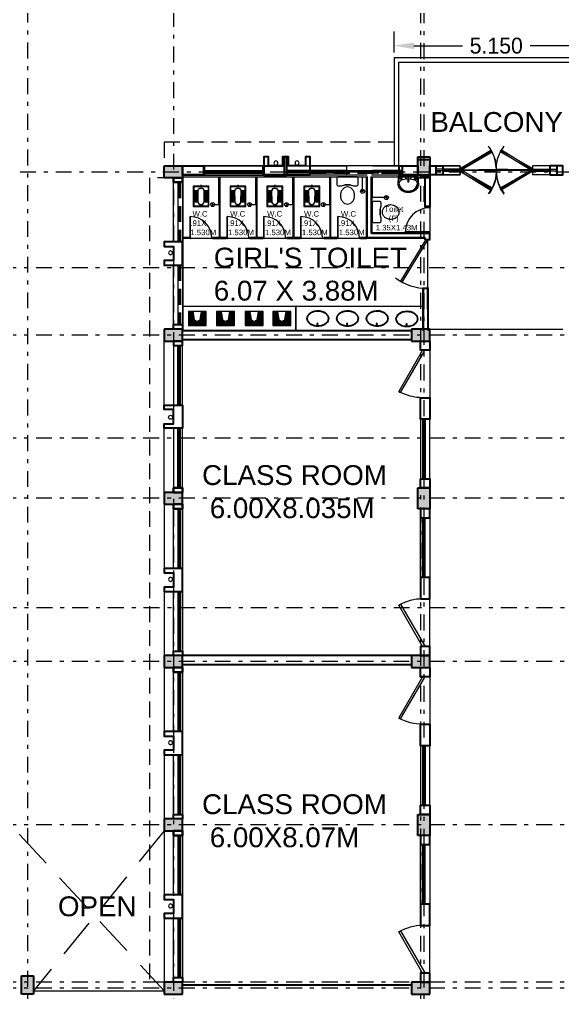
# Model space of a CAD drawing. Header units: millimetres. Extents: x 3614 to 12428, y -844 to 6844.
# Drawn here: x 5577.58 to 5591.27, y -318.72 to -294.2 of the extents above; entities that cross this region are included whole.
import ezdxf

# ---------------------------------------------------------------- set-up
doc = ezdxf.new("R2010")
doc.units = ezdxf.units.MM
doc.header["$LTSCALE"] = 40
doc.header["$MEASUREMENT"] = 0
doc.header["$PDMODE"] = 32
doc.header["$PDSIZE"] = 0.02
doc.linetypes.add('DASHDOT', pattern=[1, 0.5, -0.25, 0, -0.25])
doc.linetypes.add('DASHED', pattern=[0.75, 0.5, -0.25])
doc.layers.get('0').update_dxf_attribs({"linetype": 'CONTINUOUS', "lineweight": 20})
doc.layers.get('Defpoints').update_dxf_attribs({"linetype": 'CONTINUOUS', "lineweight": 20})
for name, color, linetype, lineweight in [('CLL LEV.', 15, 'CONTINUOUS', 18), ('Column', 252, 'CONTINUOUS', 30), ('Column Hatch', 253, 'CONTINUOUS', 13), ('CUBICAL TOILET', 160, 'CONTINUOUS', 15), ('Dim', 220, 'CONTINUOUS', 15), ('Door', 54, 'CONTINUOUS', 18), ('elevation', 7, 'CONTINUOUS', 9), ('Fixture', 44, 'CONTINUOUS', 15), ('Furniture', 13, 'CONTINUOUS', 15), ('GRID', 134, 'DASHDOT', 13), ('Hidden', 30, 'DASHED', 18), ('Plaster', 141, 'CONTINUOUS', 5), ('Railing', 23, 'CONTINUOUS', 18), ('TEXT', 7, 'CONTINUOUS', 20), ('Ventilator', 6, 'DASHED', 18), ('Wall', 7, 'CONTINUOUS', 30), ('Window', 150, 'CONTINUOUS', 15), ('Window-Wall', 7, 'CONTINUOUS', 18)]:
    doc.layers.add(name, color=color, linetype=linetype, lineweight=lineweight)
doc.styles.add('DIM', font='arial.ttf')
doc.styles.add('L120', font='simplex.shx', dxfattribs={"height": 1})
doc.styles.add('Tabrej', font='GOTHIC.TTF')
doc.dimstyles.new('DIMEN', dxfattribs={"dimtxt": 0.2, "dimasz": 0.25, "dimexe": 0.18, "dimexo": 0.0625, "dimgap": 0.09, "dimtad": 0, "dimdec": 3, "dimzin": 0, "dimdsep": 46, "dimtxsty": 'Tabrej', "dimcen": 0, "dimclrd": 256, "dimclre": 256, "dimclrt": 7, "dimadec": 0, "dimazin": 0, "dimtfac": 1, "dimtdec": 3, "dimtofl": 0, "dimtmove": 0, "dimatfit": 1, "dimfxl": 0, "dimtolj": 1, "dimtzin": 0, "dimlwd": -1, "dimlwe": -1, "dimarcsym": 0})

# ---------------------------------------------------------------- blocks, each defined once
blk = doc.blocks.new('COLUMN 546')
at = {"layer": 'Column Hatch'}
h = blk.add_hatch(color=0, dxfattribs=at)
h.dxf.hatch_style = 1
h.paths.add_polyline_path([(0, 0), (0.3, 0), (0.3, 0.46), (0, 0.46)])
at = {"layer": 'Column'}
for p, q in [((0.3, 0.46), (0, 0.46)), ((0, 0.46), (0, 0)), ((0.3, 0), (0.3, 0.46)), ((0, 0), (0.3, 0))]:
    blk.add_line(p, q, dxfattribs=at)
blk = doc.blocks.new('WINDOW 1')
at = {"layer": 'CLL LEV.'}
for p, q in [((-0.115, -0.23), (-0.115, -0.46)), ((1.615, -0.23), (1.615, -0.46)), ((-0.115, -0.46), (1.615, -0.46))]:
    blk.add_line(p, q, dxfattribs=at)
at = {"layer": 'Window'}
for p, q in [((0, -0.051), (1.5, -0.051)), ((0, -0.081), (1.5, -0.081))]:
    blk.add_line(p, q, dxfattribs=at)
at = {"layer": 'Window-Wall'}
for p, q in [((0, 0), (1.5, 0)), ((0, -0.23), (0, 0)), ((1.5, 0), (1.5, -0.23)), ((0, -0.115), (1.5, -0.115)), ((1.5, -0.23), (0, -0.23))]:
    blk.add_line(p, q, dxfattribs=at)
blk = doc.blocks.new('SHAFT2')
at = {"layer": 'Fixture'}
blk.add_circle((0.302, 0.307), 0.05, dxfattribs=at)
at = {"layer": 'Wall'}
blk.add_lwpolyline([(0, 0.585), (0.46, 0.585), (0.46, 0.47), (0.23, 0.47), (0.23, 0.115), (0.46, 0.115), (0.46, 0), (0, 0), (0, 0.585)], dxfattribs=at)
blk = doc.blocks.new('VENT 2')
at = {"layer": 'Ventilator', "linetype": 'Continuous', "ltscale": 0.02}
for p, q in [((0, 0.182), (1.5, 0.182)), ((0, 0.152), (1.5, 0.152))]:
    blk.add_line(p, q, dxfattribs=at)
at = {"layer": 'Window-Wall'}
for p, q in [((0, 0.23), (1.5, 0.23)), ((0, 0), (0, 0.23)), ((0, 0.115), (1.5, 0.115)), ((1.5, 0), (0, 0)), ((1.5, 0.23), (1.5, 0))]:
    blk.add_line(p, q, dxfattribs=at)
blk = doc.blocks.new('*U18')
for p, q in [((0, 0), (0, -6)), ((40, 0), (40, -6))]:
    blk.add_line(p, q)
blk.add_lwpolyline([(0, 0), (34.64, 20), (35.52, 18.48), (0.87, -1.52)], close=True)
blk.add_arc((0, 0), 40, 0, 30)
blk = doc.blocks.new('DOOR1')
at = {"layer": 'Door'}
blk.add_line((0, 0), (1.2, 0), dxfattribs=at)
at = {"layer": 'Door', "xscale": 0.0300000000000013, "yscale": 0.0300000000000013, "zscale": 0.0300000000000013}
blk.add_blockref('*U18', (0, 0.18), dxfattribs=at)
blk = doc.blocks.new('class 1')
at = {"layer": 'Wall'}
for points in [[(0.23, -0.035), (0, -0.035), (0, -0.265), (0.23, -0.265), (0.23, -0.035)], [(0.23, -1.465), (0, -1.465), (0, -2.005), (0.23, -2.005), (0.23, -1.465)], [(0.23, -3.505), (0, -3.505), (0, -3.735), (0.23, -3.735), (0.23, -3.505)]]:
    blk.add_lwpolyline(points, dxfattribs=at)
at = {"layer": 'Wall', "rotation": 270}
for name, p in [('DOOR1', (0, -0.265)), ('VENT 2', (0, -2.005))]:
    blk.add_blockref(name, p, dxfattribs=at)
blk = doc.blocks.new('COLM 530')
at = {"layer": 'Column Hatch'}
h = blk.add_hatch(color=0, dxfattribs=at)
h.dxf.hatch_style = 1
h.paths.add_polyline_path([(5443.518, -633.795), (5443.218, -633.795), (5443.218, -634.325), (5443.518, -634.325)])
at = {"layer": 'Column'}
for p, q in [((5443.518, -633.795), (5443.218, -633.795)), ((5443.218, -633.795), (5443.218, -634.325)), ((5443.518, -634.325), (5443.518, -633.795)), ((5443.218, -634.325), (5443.518, -634.325))]:
    blk.add_line(p, q, dxfattribs=at)
blk = doc.blocks.new('Door - Left Hung 36 in.')
at = {"layer": 'Door'}
blk.add_line((0.75, -1.3), (35.93, -1.3), dxfattribs=at)
blk.add_lwpolyline([(0.75, -1.3), (0, 0), (31.18, 18), (31.93, 16.7)], close=True, dxfattribs=at)
blk.add_arc((0, 0), 36, 0, 37.31013, dxfattribs=at)
blk = doc.blocks.new('*D640')
at = {"layer": 'Defpoints', "color": 0, "ltscale": 0.05, "transparency": 16777216}
for p in [(5592.172, -294.863), (5587.022, -295.161), (5592.172, -295.161)]:
    blk.add_point(p, dxfattribs=at)
at = {"layer": 'Dim', "ltscale": 0.05, "transparency": 16777216}
for p, q in [((5587.022, -295.036), (5587.022, -294.503)), ((5592.172, -295.036), (5592.172, -294.503)), ((5587.522, -294.863), (5588.743, -294.863)), ((5591.672, -294.863), (5590.451, -294.863))]:
    blk.add_line(p, q, dxfattribs=at)
for points in [[(5587.522, -294.78), (5587.522, -294.947), (5587.022, -294.863)], [(5591.672, -294.78), (5591.672, -294.947), (5592.172, -294.863)]]:
    blk.add_solid(points, dxfattribs=at)
at = {"layer": 'Dim', "color": 7, "ltscale": 0.05, "transparency": 16777216, "insert": (5589.597, -294.863), "char_height": 0.4, "attachment_point": 5, "style": 'Tabrej'}
blk.add_mtext('\\A1;5.150', dxfattribs=at)
blk = doc.blocks.new('GRID TY6')
at = {"layer": 'GRID', "lineweight": 18, "ltscale": 0.02}
for p, q in [((5486.0878, -290.0307), (5486.0878, -340.9309)), ((5482.4148, -291.727), (5482.4148, -340.9309)), ((5492.3178, -291.7377), (5492.3178, -340.9309)), ((5492.3978, -291.7443), (5492.3978, -340.9309)), ((5432.7255, -295.8856), (5508.2295, -295.8856)), ((5508.2295, -300.0006), (5432.7255, -300.0006)), ((5508.2295, -304.1156), (5432.7249, -304.1156)), ((5508.2295, -308.2306), (5432.7255, -308.2306)), ((5508.2295, -312.3456), (5432.7255, -312.3456)), ((5508.2295, -316.3106), (5433.2737, -316.3106)), ((5508.2295, -316.4606), (5433.2827, -316.4606))]:
    blk.add_line(p, q, dxfattribs=at)
at = {"layer": 'GRID', "color": 190, "lineweight": 18, "ltscale": 0.02}
for p, q in [((5508.2295, -298.3106), (5432.3268, -298.3106)), ((5508.2295, -302.5959), (5432.6614, -302.5959)), ((5508.2388, -306.8766), (5432.6783, -306.8766))]:
    blk.add_line(p, q, dxfattribs=at)
blk = doc.blocks.new('SHAFT')
at = {"layer": 'Fixture'}
blk.add_circle((-0.328, 0.302), 0.05, dxfattribs=at)
at = {"layer": 'Wall'}
blk.add_lwpolyline([(-0.655, 0), (-0.655, 0.46), (-0.54, 0.46), (-0.54, 0.23), (-0.115, 0.23), (-0.115, 0.46), (0, 0.46), (0, 0), (-0.655, 0)], dxfattribs=at)
blk = doc.blocks.new('RSA CL6')
for p, q in [((5.51, 3.48), (5.51, 7.28)), ((5.91, 3.47), (5.91, 7.28)), ((6.3, 3.46), (6.3, 7.28)), ((6.69, 3.45), (6.69, 7.28)), ((7.09, 3.44), (7.09, 7.28)), ((7.48, 3.43), (7.48, 7.28)), ((7.87, 3.42), (7.87, 7.28)), ((8.27, 3.41), (8.27, 7.28)), ((8.66, 3.4), (8.66, 7.28)), ((9.06, 3.39), (9.06, 7.28)), ((9.45, 3.38), (9.45, 7.28)), ((9.84, 3.37), (9.84, 7.28)), ((10.24, 3.36), (10.24, 7.28)), ((10.63, 3.35), (10.63, 7.28)), ((11.02, 3.34), (11.02, 7.28)), ((11.42, 3.33), (11.42, 7.28)), ((11.81, 3.32), (11.81, 7.28)), ((12.2, 3.31), (12.2, 7.28)), ((12.6, 3.31), (12.6, 7.28)), ((12.99, 3.3), (12.99, 7.28)), ((13.39, 3.29), (13.39, 7.28)), ((13.78, 3.28), (13.78, 7.28)), ((14.17, 3.27), (14.17, 7.28)), ((14.57, 3.26), (14.57, 7.28)), ((14.96, 3.25), (14.96, 7.28)), ((15.35, 3.24), (15.35, 7.28)), ((15.75, 3.23), (15.75, 7.28)), ((16.14, 3.22), (16.14, 7.28)), ((16.14, 7.28), (16.14, 3.22)), ((5.51, -7.28), (5.51, -3.47)), ((5.91, -7.28), (5.91, -3.45)), ((6.3, -7.28), (6.3, -3.44)), ((6.69, -7.28), (6.69, -3.43)), ((7.09, -7.28), (7.09, -3.42)), ((7.48, -7.28), (7.48, -3.41)), ((7.87, -7.28), (7.87, -3.4)), ((8.27, -7.28), (8.27, -3.39)), ((8.66, -7.28), (8.66, -3.38)), ((9.06, -7.28), (9.06, -3.37)), ((9.45, -7.28), (9.45, -3.36)), ((9.84, -7.28), (9.84, -3.34)), ((10.24, -7.28), (10.24, -3.33)), ((10.63, -7.28), (10.63, -3.32)), ((11.02, -7.28), (11.02, -3.31)), ((11.42, -7.28), (11.42, -3.3)), ((11.81, -7.28), (11.81, -3.29)), ((12.2, -7.28), (12.2, -3.28)), ((12.6, -7.28), (12.6, -3.27)), ((12.99, -7.28), (12.99, -3.26)), ((13.39, -7.28), (13.39, -3.24)), ((13.78, -7.28), (13.78, -3.23)), ((14.17, -7.28), (14.17, -3.22)), ((14.57, -7.28), (14.57, -3.21)), ((14.96, -7.28), (14.96, -3.2)), ((15.35, -7.28), (15.35, -3.19)), ((15.75, -7.28), (15.75, -3.18)), ((16.14, -3.17), (16.14, -7.28)), ((16.14, -7.28), (16.14, -3.17))]:
    blk.add_line(p, q)
blk.add_lwpolyline([(0.79, -0.59), (0, -0.59), (0, 0.59), (0.79, 0.59)])
for points in [[(0.79, 7.87), (20.87, 7.87), (20.87, -7.87), (0.79, -7.87)], [(1.38, 7.28), (20.28, 7.28), (20.28, -7.28), (1.38, -7.28)]]:
    blk.add_lwpolyline(points, close=True)
for points in [[(5.51, 3.48), (16.14, 3.22, -0.899983), (16.14, -3.17), (5.54, -3.47, -0.799392)], [(5.53, 3.28), (16.13, 3.02, -0.897689), (16.12, -2.97), (5.56, -3.27, -0.793494), (5.53, 3.28)]]:
    blk.add_lwpolyline(points, format="xyb", close=True)
blk = doc.blocks.new('ENGLISH SHEET')
at = {"layer": 'Fixture'}
for p, q in [((4663.798, 251.204), (4663.773, 251.179)), ((4663.773, 251.179), (4663.773, 250.696)), ((4663.976, 251.204), (4663.798, 251.204)), ((4664.002, 251.179), (4663.976, 251.204)), ((4664.002, 251.09), (4664.002, 251.179)), ((4663.976, 251.001), (4664.002, 251.09)), ((4663.976, 250.874), (4663.976, 251.001)), ((4663.976, 251.001), (4663.976, 250.874)), ((4663.773, 250.696), (4663.798, 250.67)), ((4663.798, 250.67), (4663.976, 250.67)), ((4664.002, 250.785), (4663.976, 250.874)), ((4663.976, 250.67), (4664.002, 250.696)), ((4664.002, 250.696), (4664.002, 250.785))]:
    blk.add_line(p, q, dxfattribs=at)
blk.add_lwpolyline([(4664.459, 250.937, 0.117036), (4664.443, 251.003, 0.104338), (4664.396, 251.063, 0.09029), (4664.321, 251.105, 0.09898), (4664.243, 251.115, 0.08237), (4664.159, 251.101, 0.09029), (4664.09, 251.063, 0.104338), (4664.043, 251.003, 0.117036), (4664.027, 250.937, 0.117036), (4664.043, 250.871, 0.104338), (4664.09, 250.811, 0.09029), (4664.159, 250.773, 0.08237), (4664.243, 250.759, 0.08237), (4664.327, 250.773, 0.09029), (4664.396, 250.811, 0.104338), (4664.443, 250.871, 0.117036)], format="xyb", close=True, dxfattribs=at)
blk = doc.blocks.new('RSA BASIN 9')
for points in [[(-0.1, -16.2, 0.340881), (10.04, -9, 0.074195), (10.06, -8.89), (9.53, 0), (-9.54, 0), (-10.02, -8.77, 0.082611), (-9.96, -9.15, 0.330812), (-0.1, -16.2)], [(0, -15.03, 0.391482), (8.86, -6.67, 0.252869), (6.53, -3.51, 0.087242), (0.02, -2.46, 0.079484), (-6.53, -3.51, 0.2542), (-8.82, -6.67, 0.39026), (0, -15.03)], [(-8.57, -1.96, -0.907437), (-8.45, -1.81), (-7.52, -2.57, -0.907437), (-7.64, -2.72)], [(-8.2, -1.64, -0.907437), (-8.07, -1.49), (-7.14, -2.25, -0.907437), (-7.27, -2.4)], [(-7.82, -1.32, -0.907437), (-7.7, -1.17), (-6.77, -1.93, -0.907437), (-6.89, -2.08)], [(7.82, -1.32, 0.907437), (7.7, -1.17), (6.77, -1.93, 0.907437), (6.89, -2.08)], [(8.2, -1.64, 0.907437), (8.07, -1.49), (7.14, -2.25, 0.907437), (7.27, -2.4)], [(8.57, -1.96, 0.907437), (8.45, -1.81), (7.52, -2.57, 0.907437), (7.64, -2.72)]]:
    blk.add_lwpolyline(points, format="xyb", close=True)
for points in [[(-5.93, -3.31), (-6.16, -2.95, -0.183787), (-6.22, -2.68, 0.126662), (-6.25, -2.43), (-6.59, -1.44, 0.35453), (-7.05, -0.98), (-8.75, -0.98, 0.414214), (-9.14, -1.37), (-9.56, -9.09, 0.329849), (-0.07, -15.81, 0.338736), (9.65, -8.94, 0.075632), (9.66, -8.82), (9.14, -1.37, 0.414214), (8.75, -0.98), (7.05, -0.98, 0.35453), (6.59, -1.44), (6.25, -2.43, 0.126662), (6.22, -2.68, -0.183787), (6.16, -2.95), (5.93, -3.31)], [(-6.18, -3.39), (-6.24, -3.29, 0.220542), (-6.52, -3.11), (-8.75, -2.78, -0.361119), (-9.19, -2.35)], [(6.18, -3.39), (6.24, -3.29, -0.220542), (6.52, -3.11), (8.75, -2.78, 0.358803), (9.21, -2.33, 0.358803)]]:
    blk.add_lwpolyline(points, format="xyb")
for centre, radius in [((-2.35, -1.56), 0.399), ((0, -4.82), 0.771), ((0, -4.82), 0.602), ((0, -1.23), 0.399), ((2.28, -1.51), 0.399)]:
    blk.add_circle(centre, radius)
blk = doc.blocks.new('RH 1200')
for p, q in [((21, 0), (21, 43.3)), ((21.7, 0), (21.7, 43.3)), ((-21.7, 0), (21.7, 0)), ((21.7, 0), (21, 0))]:
    blk.add_line(p, q)
at = {"extrusion": (0, 0, -1)}
blk.add_ellipse((21.7, 0), major_axis=(-30.6, 30.6), ratio=1, start_param=5.497787, end_param=7.068583, dxfattribs=at)
blk = doc.blocks.new('HJK')
at = {"layer": 'Door', "ltscale": 20}
blk.add_line((3658.233, -481.12), (3658.908, -481.12), dxfattribs=at)
at = {"layer": 'Door', "ltscale": 20, "xscale": 0.014287499999341, "yscale": 0.014287499999341, "zscale": 0.014287499999341, "rotation": 359.999999999943}
blk.add_blockref('RH 1200', (3658.571, -481.12), dxfattribs=at)
blk = doc.blocks.new('*X5')
at = {"color": 0}
for p, q in [((705, 323), (943, 561)), ((705, 365), (900, 561)), ((705, 408), (858, 561)), ((705, 450), (815, 561)), ((705, 493), (773, 561)), ((705, 535), (730, 561)), ((848, 383), (705, 526)), ((854, 419), (712, 561)), ((866, 449), (755, 561)), ((888, 469), (797, 561)), ((921, 479), (839, 561)), ((1145, 298), (882, 561)), ((899, 474), (985, 561)), ((1145, 340), (924, 561)), ((944, 477), (1027, 561)), ((1145, 383), (967, 561)), ((971, 462), (1070, 561)), ((990, 438), (1112, 561)), ((998, 404), (1145, 551)), ((1004, 368), (1145, 508)), ((1145, 425), (1009, 561)), ((1145, 467), (1051, 561)), ((1145, 510), (1094, 561)), ((1145, 552), (1136, 561)), ((842, 346), (705, 483)), ((835, 310), (705, 441)), ((705, 280), (858, 434)), ((829, 274), (705, 398)), ((705, 238), (847, 381)), ((823, 237), (705, 356)), ((798, 221), (705, 314)), ((755, 221), (705, 271)), ((730, 221), (839, 330)), ((772, 221), (830, 279)), ((1145, 255), (999, 401)), ((1137, 221), (1007, 350)), ((1011, 332), (1145, 466)), ((1095, 221), (1016, 299)), ((1017, 295), (1145, 423)), ((1023, 259), (1145, 381)), ((1052, 221), (1024, 248)), ((1029, 223), (1145, 339)), ((1069, 221), (1145, 296)), ((1112, 221), (1145, 254)), ((713, 221), (705, 229)), ((815, 221), (822, 228))]:
    blk.add_line(p, q, dxfattribs=at)
blk = doc.blocks.new('RSA CL7')
blk.add_lwpolyline([(8.86, 0), (-8.86, 0), (-8.86, -13.78), (-3.94, -13.78), (3.94, -13.78), (8.86, -13.78)], close=True)
blk.add_lwpolyline([(-4.1, -13.58), (-2.78, -5.72, -0.835943), (2.8, -5.76), (4.1, -13.58), (8.66, -13.58), (8.66, -0.2), (-8.66, -0.2), (-8.66, -13.58)], format="xyb", close=True)
blk.add_lwpolyline([(-3.94, -13.78), (-2.59, -5.75, -0.835548), (2.61, -5.79), (3.94, -13.78)], format="xyb")
for centre, start, end in [((-1.41, -4.14), 207.2135, 40.95643), ((-0.03, -3.6), 185.89987, 355.82489), ((1.47, -4.14), 140.99617, 329.34676)]:
    blk.add_arc(centre, 0.493, start, end)
at = {"xscale": 0.0393714285714286, "yscale": 0.0393714285714286, "zscale": 0.0393714285714286}
blk.add_blockref('*X5', (-36.41, -22.27), dxfattribs=at)
blk = doc.blocks.new('RSA BASIN 2')
for points in [[(10.67, -8.12, 0.12976), (9.97, -5.22, 0.106426), (7.61, -2.47, 0.084431), (4.27, -0.72, 0.073534), (0, 0, 0.073534), (-4.29, -0.55, 0.084431), (-7.7, -2.16, 0.106426), (-10.17, -4.82, 0.12976), (-10.98, -7.69, 0.12976), (-10.28, -10.59, 0.106426), (-7.92, -13.34, 0.084431), (-4.58, -15.09, 0.073534), (-0.31, -15.81, 0.073534), (3.98, -15.26, 0.084431), (7.39, -13.64, 0.106426), (9.85, -10.99, 0.12976)], [(10.08, -7.9, 0.119977), (9.45, -5.5, 0.106426), (7.25, -2.94, 0.084431), (4.08, -1.28, 0.073534), (-0.01, -0.59, 0.073534), (-4.13, -1.12, 0.084431), (-7.36, -2.65, 0.106426), (-9.66, -5.12, 0.12976), (-10.39, -7.7, 0.009633), (-10.39, -7.9, 0.119977), (-9.76, -10.31, 0.106426), (-7.57, -12.87, 0.084431), (-4.4, -14.53, 0.073534), (-0.3, -15.22, 0.073534), (3.82, -14.69, 0.084431), (7.05, -13.16, 0.106426), (9.35, -10.69, 0.12976), (10.08, -8.11, 0.009633)]]:
    blk.add_lwpolyline(points, format="xyb", close=True)
for radius in [0.7, 0.479]:
    blk.add_circle((-0.47, -2.53), radius)
blk = doc.blocks.new('rtg')
at = {"layer": 'Door', "ltscale": 0.05}
blk.add_line((5064.361, -255.623), (5064.361, -256.826), dxfattribs=at)
at = {"layer": 'Door'}
blk.add_lwpolyline([(5064.361, -255.623), (5064.317, -255.597), (5063.682, -256.65), (5063.726, -256.676)], close=True, dxfattribs=at)
blk.add_arc((5064.319, -255.593), 1.234, 231.6585, 271.9391, dxfattribs=at)
blk = doc.blocks.new('rfrwef')
at = {"layer": 'Plaster', "ltscale": 0.05}
for p, q in [((5058.973, -260.239), (5063.598, -260.239)), ((5058.973, -260.239), (5058.973, -264.098)), ((5063.598, -261.789), (5063.598, -260.239)), ((5063.737, -260.237), (5064.891, -260.237)), ((5063.737, -261.65), (5063.737, -260.237)), ((5065.064, -260.999), (5065.064, -260.26)), ((5065.203, -260.225), (5065.203, -260.999)), ((5065.203, -260.999), (5065.064, -260.999)), ((5065.203, -261.65), (5063.737, -261.65)), ((5065.203, -261.827), (5065.203, -261.65)), ((5065.064, -261.789), (5063.598, -261.789)), ((5065.064, -261.827), (5065.064, -261.789)), ((5065.064, -261.827), (5065.203, -261.827)), ((5065.019, -264.109), (5065.019, -263.032)), ((5065.019, -263.032), (5065.158, -263.032)), ((5065.158, -264.109), (5065.158, -263.032)), ((5058.973, -264.098), (5064.731, -264.098))]:
    blk.add_line(p, q, dxfattribs=at)

msp = doc.modelspace()

# ---------------------------------------------------------------- linework, layer by layer
at = {"ltscale": 0.05}
msp.add_line((5586.3288, -299.6094), (5586.3288, -299.6094), dxfattribs=at)
at = {"layer": 'CLL LEV.'}
for p, q in [((5581.4618, -299.9191), (5581.2318, -299.9191)), ((5581.4618, -299.9191), (5581.2318, -299.9191)), ((5581.4618, -300.2741), (5581.2318, -300.2741)), ((5581.4618, -300.2741), (5581.2318, -300.2741))]:
    msp.add_line(p, q, dxfattribs=at)
at = {"layer": 'CUBICAL TOILET', "ltscale": 0.01}
for p, q in [((5582.6138, -298.1682), (5582.6138, -299.6982)), ((5582.6338, -298.1682), (5582.6338, -299.6982)), ((5583.5438, -298.1682), (5583.5438, -299.6982)), ((5583.5638, -298.1682), (5583.5638, -299.6982)), ((5584.4738, -298.1682), (5584.4738, -299.6982)), ((5584.4938, -298.1682), (5584.4938, -299.6982)), ((5585.4038, -298.1682), (5585.4038, -299.6982)), ((5585.4238, -298.1682), (5585.4238, -299.6982)), ((5585.4238, -299.6214), (5585.4238, -299.6414)), ((5581.8588, -299.6982), (5581.7038, -299.6982)), ((5581.8588, -299.7182), (5581.7038, -299.7182)), ((5581.8588, -299.6982), (5581.8588, -299.7182)), ((5582.6138, -299.6982), (5582.4588, -299.6982)), ((5582.4588, -299.6982), (5582.4588, -299.7182)), ((5582.4588, -299.7182), (5582.7888, -299.7182)), ((5582.7888, -299.6982), (5582.6338, -299.6982)), ((5582.7888, -299.6982), (5582.7888, -299.7182)), ((5583.5438, -299.6982), (5583.3888, -299.6982)), ((5583.3888, -299.6982), (5583.3888, -299.7182)), ((5583.3888, -299.7182), (5583.7188, -299.7182)), ((5583.7188, -299.6982), (5583.5638, -299.6982)), ((5583.7188, -299.6982), (5583.7188, -299.7182)), ((5584.4738, -299.6982), (5584.3188, -299.6982)), ((5584.3188, -299.6982), (5584.3188, -299.7182)), ((5584.3188, -299.7182), (5584.6488, -299.7182)), ((5584.6488, -299.6982), (5584.4938, -299.6982)), ((5584.6488, -299.6982), (5584.6488, -299.7182)), ((5585.4038, -299.6982), (5585.2488, -299.6982)), ((5585.2488, -299.6982), (5585.2488, -299.7182)), ((5585.2488, -299.7182), (5585.5788, -299.7182)), ((5585.5788, -299.6982), (5585.4238, -299.6982)), ((5585.5788, -299.6982), (5585.5788, -299.7182)), ((5586.3288, -299.6982), (5586.1788, -299.6982)), ((5586.1788, -299.6982), (5586.1788, -299.7182)), ((5586.1788, -299.7182), (5586.3289, -299.7182))]:
    msp.add_line(p, q, dxfattribs=at)
at = {"layer": 'CUBICAL TOILET', "ltscale": 0.05}
for p, q in [((5584.5439, -302.0271), (5584.5439, -301.429)), ((5584.5564, -301.429), (5584.5439, -301.429)), ((5584.5564, -302.0271), (5584.5564, -301.429))]:
    msp.add_line(p, q, dxfattribs=at)
at = {"layer": 'Dim', "ltscale": 0.05}
msp.add_line((5587.9218, -302.0041), (5591.2718, -302.0041), dxfattribs=at)
at = {"layer": 'Door'}
for p, q in [((5588.6836, -297.9928), (5590.5032, -298.0033)), ((5590.5101, -297.9907), (5588.6905, -298.0012))]:
    msp.add_line(p, q, dxfattribs=at)
at = {"layer": 'Door', "ltscale": 20}
msp.add_line((5587.9221, -298.9159), (5587.9221, -299.5909), dxfattribs=at)
at = {"layer": 'Fixture'}
for p, q in [((5581.7038, -301.429), (5584.5439, -301.429)), ((5584.5564, -301.429), (5587.7619, -301.429))]:
    msp.add_line(p, q, dxfattribs=at)
at = {"layer": 'Furniture', "ltscale": 0.05}
for p, q in [((5582.6013, -298.1682), (5582.6013, -298.8653)), ((5583.5313, -298.1682), (5583.5313, -298.8653)), ((5584.4613, -298.1682), (5584.4613, -298.8653)), ((5585.3913, -298.1682), (5585.3913, -298.8653)), ((5586.2277, -298.5467), (5586.2277, -298.1682)), ((5586.4779, -298.6893), (5586.4779, -298.1661)), ((5586.2618, -298.5308), (5586.1935, -298.5308)), ((5586.8564, -298.6893), (5586.4779, -298.6893)), ((5586.8286, -298.6552), (5586.8286, -298.7235)), ((5582.4355, -298.8653), (5582.6013, -298.8653)), ((5582.4513, -298.8994), (5582.4513, -298.8311)), ((5583.3655, -298.8653), (5583.5313, -298.8653)), ((5583.3813, -298.8994), (5583.3813, -298.8311)), ((5584.2955, -298.8653), (5584.4613, -298.8653)), ((5584.3113, -298.8994), (5584.3113, -298.8311)), ((5585.1313, -298.8931), (5585.1313, -298.8248)), ((5585.2255, -298.8653), (5585.3913, -298.8653)), ((5585.2413, -298.8994), (5585.2413, -298.8311))]:
    msp.add_line(p, q, dxfattribs=at)
for centre in [(5586.2277, -298.5308), (5586.8286, -298.6893), (5582.4513, -298.8653), (5583.3813, -298.8653), (5584.3113, -298.8653), (5585.2413, -298.8653)]:
    msp.add_circle(centre, 0.05, dxfattribs=at)
at = {"layer": 'Hidden', "ltscale": 0.02}
for p, q in [((5587.0219, -295.1591), (5587.0218, -297.2891)), ((5587.0218, -297.2891), (5581.2318, -297.2891)), ((5581.2318, -297.2891), (5581.2318, -297.8891)), ((5581.4618, -298.1891), (5580.8618, -298.1891)), ((5580.8618, -298.1891), (5580.8618, -318.4641)), ((5581.4618, -318.4641), (5580.8618, -318.4641))]:
    msp.add_line(p, q, dxfattribs=at)
at = {"layer": 'Railing', "linetype": 'ByBlock', "ltscale": 0.05}
msp.add_line((5577.9388, -318.6841), (5581.2318, -318.6841), dxfattribs=at)
at = {"layer": 'Ventilator', "ltscale": 0.02}
for p, q in [((5584.9043, -298.0411), (5587.1543, -298.0411)), ((5584.9043, -298.0711), (5587.1543, -298.0711)), ((5587.2368, -298.0432), (5586.4868, -298.0432)), ((5587.2368, -298.0732), (5586.4868, -298.0732)), ((5581.6108, -298.3041), (5581.6108, -299.8041)), ((5581.6108, -298.3041), (5581.6108, -299.8041)), ((5581.6408, -298.3041), (5581.6408, -299.8041)), ((5581.6408, -298.3041), (5581.6408, -299.8041)), ((5581.6108, -300.3891), (5581.6108, -301.8891)), ((5581.6108, -300.3891), (5581.6108, -301.8891)), ((5581.6408, -300.3891), (5581.6408, -301.8891)), ((5581.6408, -300.3891), (5581.6408, -301.8891))]:
    msp.add_line(p, q, dxfattribs=at)
at = {"layer": 'Wall', "lineweight": 20, "ltscale": 0.05}
for p, q in [((5587.0219, -295.1611), (5587.0218, -297.8912)), ((5587.0219, -295.1611), (5592.1718, -295.1611)), ((5587.1369, -295.2761), (5587.1368, -297.8912)), ((5587.1369, -295.2761), (5592.0568, -295.2761))]:
    msp.add_line(p, q, dxfattribs=at)
at = {"layer": 'Wall', "ltscale": 0.05}
for p, q in [((5586.3408, -299.7061), (5586.3406, -298.1562)), ((5586.4558, -299.5911), (5586.4556, -298.1562)), ((5587.807, -298.9159), (5587.8071, -298.1891)), ((5587.9218, -298.1891), (5587.9218, -298.9159)), ((5587.9221, -298.9159), (5587.8071, -298.9159)), ((5587.922, -298.9159), (5587.8071, -298.9159)), ((5587.9221, -299.5909), (5586.4558, -299.5911)), ((5587.9221, -299.7441), (5587.9221, -299.5909)), ((5587.8071, -299.7059), (5586.3408, -299.7061)), ((5587.7951, -299.7059), (5587.7951, -299.7059)), ((5587.8071, -299.7441), (5587.8071, -299.7059)), ((5587.8071, -299.7179), (5587.8071, -299.7179)), ((5587.8071, -299.7441), (5587.9221, -299.7441)), ((5587.762, -302.0385), (5587.7618, -300.9727)), ((5587.7618, -300.9735), (5587.8768, -300.9734)), ((5587.877, -302.0385), (5587.8768, -300.9734))]:
    msp.add_line(p, q, dxfattribs=at)
at = {"layer": 'Wall'}
for p, q in [((5587.6918, -298.1562), (5587.9218, -298.1562)), ((5581.6918, -302.0391), (5587.4618, -302.0391)), ((5581.6918, -302.0391), (5587.4618, -302.0391)), ((5581.6918, -302.2691), (5587.4618, -302.2691)), ((5581.6918, -302.2691), (5587.4618, -302.2691)), ((5587.4618, -310.2341), (5581.6918, -310.2341)), ((5587.4618, -310.4641), (5581.6918, -310.4641)), ((5587.4618, -318.5341), (5581.6918, -318.5341))]:
    msp.add_line(p, q, dxfattribs=at)
for points in [[(5581.6918, -298.1191), (5581.6918, -297.8891), (5582.2206, -297.8891), (5582.2206, -298.1191), (5581.6918, -298.1191)], [(5583.7206, -298.1191), (5583.7206, -297.8891), (5584.2493, -297.8891), (5584.2493, -298.1191), (5583.7206, -298.1191)], [(5587.1543, -298.1191), (5587.1543, -297.8891), (5587.6218, -297.8891), (5587.6218, -298.1191), (5587.1543, -298.1191)], [(5581.4618, -298.1891), (5581.4618, -298.3041), (5581.6918, -298.3041), (5581.6918, -298.1891), (5581.4618, -298.1891)], [(5581.4618, -298.3041), (5581.4618, -298.1891), (5581.6918, -298.1891), (5581.6918, -298.3041), (5581.4618, -298.3041)], [(5581.4618, -298.1891), (5581.4618, -298.3041), (5581.6918, -298.3041), (5581.6918, -298.1891), (5581.4618, -298.1891)], [(5581.4618, -298.3041), (5581.4618, -298.1891), (5581.6918, -298.1891), (5581.6918, -298.3041), (5581.4618, -298.3041)], [(5581.4618, -302.0041), (5581.4618, -301.8891), (5581.6918, -301.8891), (5581.6918, -302.0041), (5581.4618, -302.0041)], [(5581.4618, -302.0041), (5581.4618, -301.8891), (5581.6918, -301.8891), (5581.6918, -302.0041), (5581.4618, -302.0041)], [(5581.4618, -302.3041), (5581.4618, -302.4191), (5581.6918, -302.4191), (5581.6918, -302.3041), (5581.4618, -302.3041)], [(5581.4618, -306.1191), (5581.4618, -306.0041), (5581.6918, -306.0041), (5581.6918, -306.1191), (5581.4618, -306.1191)], [(5581.4618, -306.0041), (5581.4618, -306.1191), (5581.6918, -306.1191), (5581.6918, -306.0041), (5581.4618, -306.0041)], [(5581.4618, -306.4191), (5581.4618, -306.5341), (5581.6918, -306.5341), (5581.6918, -306.4191), (5581.4618, -306.4191)], [(5581.4618, -306.5341), (5581.4618, -306.4191), (5581.6918, -306.4191), (5581.6918, -306.5341), (5581.4618, -306.5341)], [(5581.4618, -310.2341), (5581.4618, -310.1191), (5581.6918, -310.1191), (5581.6918, -310.2341), (5581.4618, -310.2341)], [(5581.4618, -310.5341), (5581.4618, -310.6491), (5581.6918, -310.6491), (5581.6918, -310.5341), (5581.4618, -310.5341)], [(5581.4618, -310.6491), (5581.4618, -310.5341), (5581.6918, -310.5341), (5581.6918, -310.6491), (5581.4618, -310.6491)], [(5581.4618, -314.3491), (5581.4618, -314.2341), (5581.6918, -314.2341), (5581.6918, -314.3491), (5581.4618, -314.3491)], [(5581.4618, -314.6491), (5581.4618, -314.7641), (5581.6918, -314.7641), (5581.6918, -314.6491), (5581.4618, -314.6491)], [(5581.4618, -314.7641), (5581.4618, -314.6491), (5581.6918, -314.6491), (5581.6918, -314.7641), (5581.4618, -314.7641)], [(5581.4618, -318.4641), (5581.4618, -318.3491), (5581.6918, -318.3491), (5581.6918, -318.4641), (5581.4618, -318.4641)]]:
    msp.add_lwpolyline(points, dxfattribs=at)
at = {"layer": 'Wall', "ltscale": 0.05}
for points in [[(5582.2393, -298.1215), (5581.6918, -298.1215), (5581.6918, -297.8912), (5582.2393, -297.8912)], [(5587.2368, -297.8912), (5587.6218, -297.8912), (5587.6218, -298.1211), (5587.2368, -298.1211)], [(5587.9219, -297.887), (5588.0719, -297.887), (5588.0719, -298.1191), (5587.9219, -298.1191)], [(5591.2719, -297.887), (5591.1219, -297.887), (5591.1219, -298.1191), (5591.2719, -298.1191)]]:
    msp.add_lwpolyline(points, close=True, dxfattribs=at)
for points in [[(5588.2494, -298.1191), (5587.9219, -298.1191), (5587.9219, -297.8891), (5588.2494, -297.8891), (5588.2494, -298.1191)], [(5590.9443, -298.1191), (5591.2718, -298.1191), (5591.2718, -297.8891), (5590.9443, -297.8891), (5590.9443, -298.1191)]]:
    msp.add_lwpolyline(points, dxfattribs=at)
at = {"layer": 'Window', "ltscale": 0.05}
for p, q in [((5588.6812, -297.8891), (5588.2494, -297.8891)), ((5588.6812, -297.8891), (5588.6812, -298.1191)), ((5590.9443, -297.8891), (5590.5098, -297.8891)), ((5590.5098, -297.8891), (5590.5098, -298.1191)), ((5588.6839, -297.9759), (5588.0719, -297.9759)), ((5588.6839, -298.0176), (5588.0719, -298.0176)), ((5588.2494, -297.978), (5588.6812, -297.978)), ((5588.2494, -298.0197), (5588.6812, -298.0197)), ((5588.6812, -298.1191), (5588.2494, -298.1191)), ((5590.5098, -297.978), (5590.9443, -297.978)), ((5590.5098, -298.0197), (5590.9443, -298.0197)), ((5590.9443, -298.1191), (5590.5098, -298.1191)), ((5590.5099, -297.9759), (5591.1219, -297.9759)), ((5590.5099, -298.0176), (5591.1219, -298.0176))]:
    msp.add_line(p, q, dxfattribs=at)
at = {"layer": 'Window-Wall'}
for p, q in [((5581.6918, -297.8891), (5584.2493, -297.8891)), ((5582.2206, -297.8891), (5582.1056, -297.8891)), ((5583.7206, -297.8891), (5583.8356, -297.8891)), ((5587.1543, -297.8891), (5584.9043, -297.8891)), ((5584.9043, -297.8891), (5584.9043, -298.1191)), ((5586.4868, -297.8912), (5587.2368, -297.8912)), ((5587.1543, -298.1191), (5587.1543, -297.8891)), ((5587.1543, -297.8891), (5587.2693, -297.8891)), ((5584.9043, -298.0041), (5587.1543, -298.0041)), ((5584.9043, -298.1191), (5586.3406, -298.1191)), ((5586.4556, -298.1191), (5587.1543, -298.1191)), ((5587.2368, -298.0062), (5586.4868, -298.0062)), ((5587.2368, -298.1212), (5586.4868, -298.1212)), ((5581.4618, -299.8041), (5581.4618, -298.3041)), ((5581.4618, -298.3041), (5581.6918, -298.3041)), ((5581.4618, -299.8041), (5581.4618, -298.3041)), ((5581.4618, -298.3041), (5581.6918, -298.3041)), ((5581.5768, -298.3041), (5581.5768, -299.8041)), ((5581.5768, -298.3041), (5581.5768, -299.8041)), ((5581.6918, -298.3041), (5581.6918, -299.8041)), ((5581.6918, -298.3041), (5581.6918, -299.8041)), ((5581.6918, -299.8041), (5581.4618, -299.8041)), ((5581.6918, -299.8041), (5581.4618, -299.8041)), ((5581.4618, -301.8891), (5581.4618, -300.3891)), ((5581.4618, -300.3891), (5581.6918, -300.3891)), ((5581.4618, -301.8891), (5581.4618, -300.3891)), ((5581.4618, -300.3891), (5581.6918, -300.3891)), ((5581.5768, -300.3891), (5581.5768, -301.8891)), ((5581.5768, -300.3891), (5581.5768, -301.8891)), ((5581.6918, -300.3891), (5581.6918, -301.8891)), ((5581.6918, -300.3891), (5581.6918, -301.8891)), ((5581.6918, -301.8891), (5581.4618, -301.8891)), ((5581.6918, -301.8891), (5581.4618, -301.8891))]:
    msp.add_line(p, q, dxfattribs=at)
at = {"layer": 'Window-Wall', "ltscale": 0.05}
for p, q in [((5588.0719, -297.887), (5588.6839, -297.887)), ((5588.6839, -297.887), (5588.6839, -298.1191)), ((5591.1219, -297.887), (5590.5099, -297.887)), ((5590.5099, -297.887), (5590.5099, -298.1191)), ((5588.0722, -298.1191), (5588.6839, -298.1191)), ((5591.1215, -298.1191), (5590.5099, -298.1191))]:
    msp.add_line(p, q, dxfattribs=at)
at = {"layer": 'Window-Wall', "linetype": 'DASHED', "ltscale": 0.05}
for p, q in [((5577.5768, -314.7291), (5581.2318, -318.6841)), ((5581.2318, -314.6491), (5577.9388, -318.6841))]:
    msp.add_line(p, q, dxfattribs=at)

# ---------------------------------------------------------------- block references
msp.add_blockref('GRID TY6', (95.374, -2.1535))
at = {"linetype": 'ByBlock', "extrusion": (0, 0, -1), "zscale": -1, "rotation": 90.00000000000001}
msp.add_blockref('SHAFT2', (-5583.7393, -298.1215), dxfattribs=at)
at = {"color": 7, "extrusion": (0, 0, -1), "zscale": -1}
for p in [(-5587.9218, -298.1212), (-5577.9388, -318.7641)]:
    msp.add_blockref('COLUMN 546', p, dxfattribs=at)
at = {"color": 7, "extrusion": (0, 0, -1), "zscale": -1, "rotation": 270}
msp.add_blockref('COLUMN 546', (-5581.6918, -297.8912), dxfattribs=at)
at = {"linetype": 'ByBlock', "xscale": -1}
for name, p in [('SHAFT2', (5581.6918, -300.3891)), ('class 1', (5587.9218, -302.2691)), ('SHAFT2', (5581.6918, -308.6191)), ('class 1', (5587.9218, -310.4991)), ('SHAFT2', (5581.6918, -312.7341)), ('SHAFT2', (5581.6918, -316.8491))]:
    msp.add_blockref(name, p, dxfattribs=at)
at = {"color": 7, "extrusion": (0, 0, -1), "xscale": -1, "zscale": -1, "rotation": 270}
for p in [(-5581.6918, -302.3041), (-5587.9218, -302.3041), (-5581.6918, -306.4191), (-5581.6918, -310.5341), (-5587.9218, -310.5341), (-5581.6918, -314.6491), (-5581.6918, -318.7641), (-5587.9218, -318.7641)]:
    msp.add_blockref('COLUMN 546', p, dxfattribs=at)
at = {"linetype": 'ByBlock', "extrusion": (0, 0, -1), "xscale": -1, "zscale": -1, "rotation": 180}
msp.add_blockref('SHAFT2', (-5581.6918, -303.9191), dxfattribs=at)
at = {"xscale": -1}
for p in [(11031.1396, 327.7908), (11031.1396, 319.5608)]:
    msp.add_blockref('COLM 530', p, dxfattribs=at)
at = {"linetype": 'ByBlock', "rotation": 180}
for p in [(5587.9218, -310.2691), (5587.9218, -318.4991)]:
    msp.add_blockref('class 1', p, dxfattribs=at)
at = {"layer": 'CLL LEV.', "xscale": -1, "rotation": 270}
for p in [(5581.6918, -303.9191), (5581.6918, -306.0041)]:
    msp.add_blockref('WINDOW 1', p, dxfattribs=at)
at = {"layer": 'CLL LEV.', "extrusion": (0, 0, -1), "xscale": -1, "zscale": -1, "rotation": 90}
for p in [(-5581.6918, -306.5341), (-5581.6918, -308.6191), (-5581.6918, -310.6491), (-5581.6918, -312.7341), (-5581.6918, -314.7641), (-5581.6918, -316.8491)]:
    msp.add_blockref('WINDOW 1', p, dxfattribs=at)
at = {"layer": 'Door'}
for p, xscale, yscale, zscale, rotation in [((5588.6838, -297.9604), 0.02527777777113461, 0.02527777777113461, 0.02527777777113461, 1.06437811854871), ((5588.6907, -298.0327), -0.0252777777711346, 0.0252777777711346, 0.0252777777711346, 180), ((5590.503, -298.0348), 0.0252777777711346, 0.0252777777711346, 0.0252777777711346, 181.0643781177836)]:
    msp.add_blockref('Door - Left Hung 36 in.', p, dxfattribs=dict(at, xscale=xscale, yscale=yscale, zscale=zscale, rotation=rotation))
at = {"layer": 'Door', "extrusion": (0, 0, -1), "xscale": -0.0252777777711346, "yscale": 0.0252777777711346, "zscale": -0.0252777777711346}
msp.add_blockref('Door - Left Hung 36 in.', (-5588.6903, -297.968), dxfattribs=at)
at = {"layer": 'Door', "extrusion": (0, 0, -1)}
for p, xscale, yscale, zscale, rotation in [((-5590.5033, -297.97), 0.0252777777711346, 0.0252777777711346, -0.0252777777770783, 1.671958642822663), ((-5588.6834, -298.0251), 0.02527777777113459, 0.02527777777113459, -0.0252777777770783, 181.6719586420575), ((-5590.5103, -298.0231), -0.0252777777711346, 0.0252777777711346, -0.0252777777711346, 180)]:
    msp.add_blockref('Door - Left Hung 36 in.', p, dxfattribs=dict(at, xscale=xscale, yscale=yscale, zscale=zscale, rotation=rotation))
at = {"layer": 'Door'}
for name, p, xscale, yscale, zscale in [('Door - Left Hung 36 in.', (5590.5099, -297.9583), -0.0252777777711346, 0.0252777777711346, 0.0252777777711346), ('HJK', (8834.2218, 127.9439), -0.8888888890196541, 0.8888888890196541, 0.8888888890196541), ('HJK', (8835.1518, 127.9439), -0.8888888890196541, 0.8888888890196541, 0.8888888890196541), ('HJK', (8836.0818, 127.9439), -0.8888888890196541, 0.8888888890196541, 0.8888888890196541), ('HJK', (8837.0118, 127.9439), -0.8888888890196541, 0.8888888890196541, 0.8888888890196541), ('HJK', (8837.9418, 127.9439), -0.8888888890196541, 0.8888888890196541, 0.8888888890196541)]:
    msp.add_blockref(name, p, dxfattribs=dict(at, xscale=xscale, yscale=yscale, zscale=zscale))
at = {"layer": 'Door', "ltscale": 20, "extrusion": (0, 0, -1), "xscale": 0.0142875000055938, "yscale": 0.0142875000055938, "zscale": -0.0142875000055938, "rotation": 270.0000000145891}
msp.add_blockref('RH 1200', (-5587.9221, -299.2538), dxfattribs=at)
at = {"layer": 'Door'}
msp.add_blockref('rtg', (523.5037, -44.1475), dxfattribs=at)
at = {"layer": 'elevation'}
for p, rotation in [((5335.1549, 4365.618), 269.9970129361768), ((922.7354, -550.7461), 0.009270144854650305)]:
    msp.add_blockref('ENGLISH SHEET', p, dxfattribs=dict(at, rotation=rotation))
at = {"layer": 'Fixture', "extrusion": (0, 0, -1), "xscale": 0.0253999999957461, "yscale": 0.0253999999957461, "zscale": -0.0253999999957461, "rotation": 270.0029870639997}
for p in [(-5582.1588, -298.3827), (-5583.0888, -298.3827), (-5584.0188, -298.3827), (-5584.9488, -298.3827)]:
    msp.add_blockref('RSA CL6', p, dxfattribs=at)
at = {"layer": 'Fixture', "yscale": 0.0253999999949883}
for name, p, xscale, zscale, rotation in [('RSA CL7', (5582.064, -301.9133), 0.0253999999949883, 0.0253999999949883, 180), ('RSA CL7', (5582.774, -301.9133), 0.0253999999949883, 0.0253999999949883, 180), ('RSA CL7', (5583.4965, -301.9133), 0.0253999999949883, 0.0253999999949883, 180), ('RSA CL7', (5584.194, -301.9133), 0.0253999999949883, 0.0253999999949883, 180), ('RSA BASIN 2', (5585.1029, -301.9372), -0.0253999999967459, 0.0253999999956289, 179.2553980474158), ('RSA BASIN 2', (5585.8508, -301.9372), -0.0253999999967459, 0.0253999999956289, 179.2553980474158), ('RSA BASIN 2', (5586.5988, -301.9372), -0.0253999999967459, 0.0253999999956289, 179.2553980474158), ('RSA BASIN 2', (5587.3467, -301.9492), -0.0253999999967459, 0.0253999999956289, 179.2553980474158)]:
    msp.add_blockref(name, p, dxfattribs=dict(at, xscale=xscale, zscale=zscale, rotation=rotation))
at = {"layer": 'Furniture', "ltscale": 10000, "extrusion": (0, 0, -1), "xscale": 0.0254326166754069, "yscale": 0.0254326166754069, "zscale": -0.0254326166754069, "rotation": 359.9907298551582}
msp.add_blockref('RSA BASIN 9', (-5587.3793, -298.1531), dxfattribs=at)
at = {"layer": 'Plaster'}
msp.add_blockref('rfrwef', (522.731, -37.9294), dxfattribs=at)
at = {"layer": 'Wall', "extrusion": (0, 0, -1), "zscale": -1}
msp.add_blockref('SHAFT', (-5584.2493, -298.1191), dxfattribs=at)
at = {"layer": 'Wall', "color": 7, "extrusion": (0, 0, -1), "zscale": -1, "rotation": 270}
msp.add_blockref('COLUMN 546', (-5581.6918, -297.8891), dxfattribs=at)
at = {"layer": 'Wall', "extrusion": (0, 0, -1), "zscale": -1, "rotation": 180}
for p in [(-5582.2206, -297.8891), (-5582.2393, -297.8915)]:
    msp.add_blockref('VENT 2', p, dxfattribs=at)
at = {"layer": 'Wall', "extrusion": (0, 0, -1), "xscale": -1, "zscale": -1, "rotation": 180}
msp.add_blockref('VENT 2', (-5585.8243, -297.8915), dxfattribs=at)
at = {"layer": 'Wall', "color": 7, "extrusion": (0, 0, -1), "zscale": -1}
msp.add_blockref('COLUMN 546', (-5587.9218, -298.1891), dxfattribs=at)
at = {"layer": 'Wall', "linetype": 'ByBlock', "xscale": -1}
msp.add_blockref('SHAFT2', (5581.6918, -300.3891), dxfattribs=at)
at = {"layer": 'Wall', "color": 7, "extrusion": (0, 0, -1), "xscale": -1, "zscale": -1, "rotation": 270}
for p in [(-5581.6918, -302.3041), (-5587.9218, -302.3041)]:
    msp.add_blockref('COLUMN 546', p, dxfattribs=at)

# ---------------------------------------------------------------- texts
at = {"layer": 'TEXT', "char_height": 0.5, "attachment_point": 1, "style": 'DIM'}
for s, insert in [('{\\fArial|b0|i0|c0|p34;BALCONY}', (5587.9383, -296.5338)), ('{\\fArial|b0|i0|c0|p34;CLASS ROOM\\P 6.00X8.035M}', (5582.1848, -305.4337)), ('{\\fArial|b0|i0|c0|p34;CLASS ROOM\\P 6.00X8.07M}', (5582.1848, -313.7278)), ('OPEN', (5578.5543, -316.3011))]:
    msp.add_mtext_dynamic_manual_height_columns(s, width=19.989683, gutter_width=5, heights=[0], dxfattribs=dict(at, insert=insert))
at = {"layer": 'TEXT', "attachment_point": 1}
for s, insert, char_height, width, style in [('{\\fArial|b0|i0|c0|p34;    Toilet\\P      (F)\\P1.35X1.43M}', (5586.56, -298.9102), 0.14, 4.322064, 'L120'), ('{\\fArial|b0|i0|c0|p34; W.C\\P.91X\\P1.530M}', (5581.89, -299.0297), 0.14, 4.322064, 'L120'), ('{\\fArial|b0|i0|c0|p34; W.C\\P.91X\\P1.530M}', (5582.8393, -299.0297), 0.14, 4.322064, 'L120'), ('{\\fArial|b0|i0|c0|p34; W.C\\P.91X\\P1.530M}', (5583.7693, -299.0297), 0.14, 4.322064, 'L120'), ('{\\fArial|b0|i0|c0|p34; W.C\\P.91X\\P1.530M}', (5584.6993, -299.0297), 0.14, 4.322064, 'L120'), ('{\\fArial|b0|i0|c0|p34; W.C\\P.91X\\P1.530M}', (5585.6293, -299.0297), 0.14, 4.322064, 'L120'), ("{\\fArial|b0|i0|c0|p34; GIRL'S TOILET\\P 6.07 X 3.88M}", (5582.2869, -299.9524), 0.5, 19.989683, 'DIM')]:
    msp.add_mtext(s, dxfattribs=dict(at, insert=insert, char_height=char_height, width=width, style=style))

# ---------------------------------------------------------------- dimensions: what is measured, and where the dimension line sits
at = {"layer": 'Dim', "ltscale": 0.05}
dim = msp.add_linear_dim(base=(5592.1718, -294.8634), p1=(5587.0219, -295.1611), p2=(5592.1718, -295.1611), dimstyle='DIMEN', override={"dimscale": 2, "dimarcsym": 1}, dxfattribs=at)
dim.commit()
dim.dimension.update_dxf_attribs({"geometry": '*D640', "text_midpoint": (5589.5968, -294.8634)})

doc.saveas('drawing.dxf')
